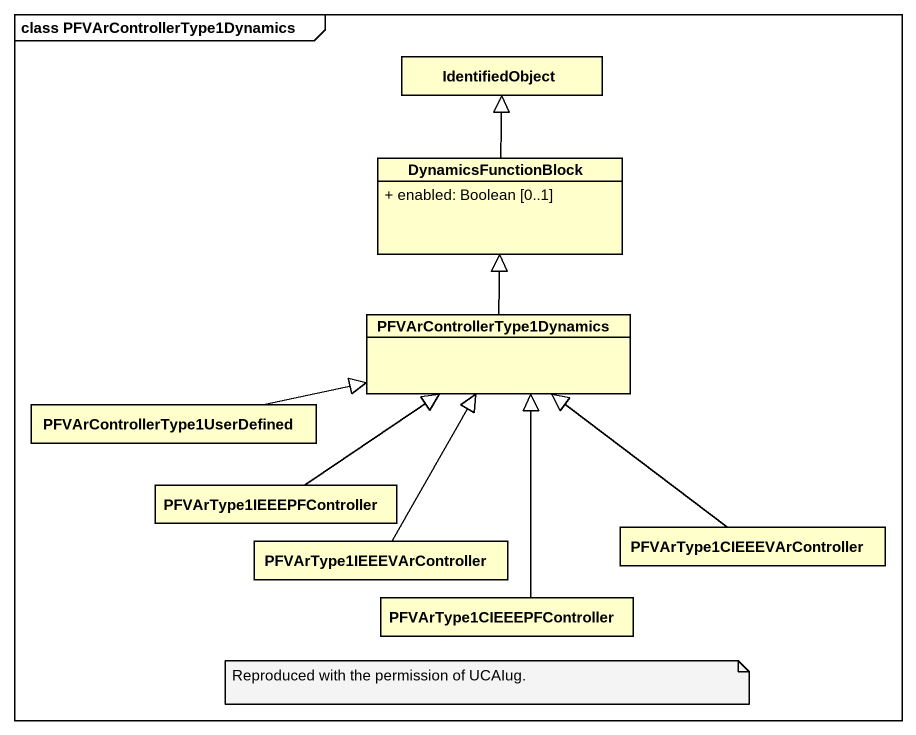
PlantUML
@startuml
mainframe class PFVArControllerType1Dynamics
hide circle
hide empty members
skinparam classAttributeIconSize 0
class IdentifiedObject
class DynamicsFunctionBlock {
  + enabled: Boolean [0..1]
}
class PFVArControllerType1Dynamics
class "PFVArControllerType1UserDefined" as PFVArControllerType1UserDefi
class PFVArType1IEEEPFController
class PFVArType1IEEEVArController
class PFVArType1CIEEEVArController
class PFVArType1CIEEEPFController
DynamicsFunctionBlock -up-|> IdentifiedObject
PFVArControllerType1Dynamics -up-|> DynamicsFunctionBlock
PFVArControllerType1UserDefi -right-|> PFVArControllerType1Dynamics
PFVArType1IEEEPFController -up-|> PFVArControllerType1Dynamics
PFVArType1IEEEVArController -up-|> PFVArControllerType1Dynamics
PFVArType1CIEEEVArController -up-|> PFVArControllerType1Dynamics
PFVArType1CIEEEPFController -up-|> PFVArControllerType1Dynamics
note as N1
  Reproduced with the permission of UCAIug.
end note
@enduml
